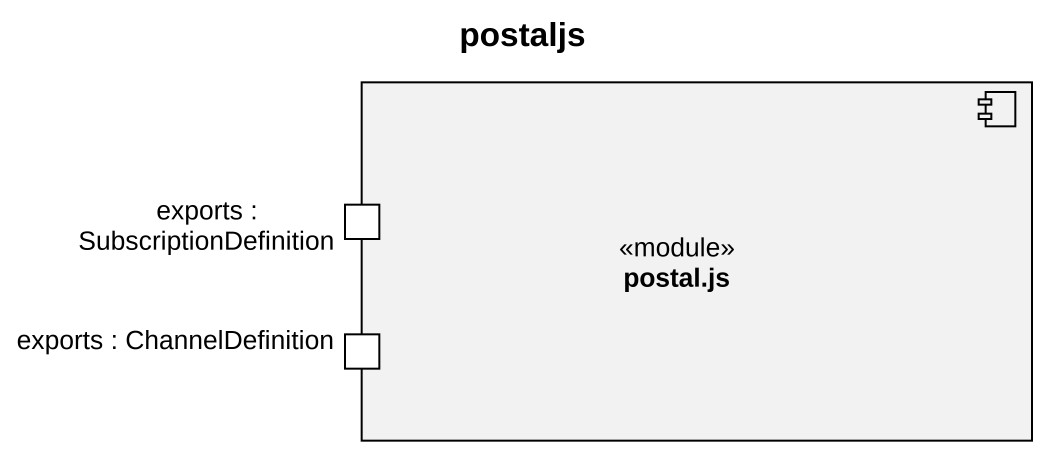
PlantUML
@startuml
title postaljs
component "postal.js" as postal_js <<module>> {
  port "exports : SubscriptionDefinition" as exports <<port>>
  port "exports : ChannelDefinition" as exports_2 <<port>>
}
@enduml
